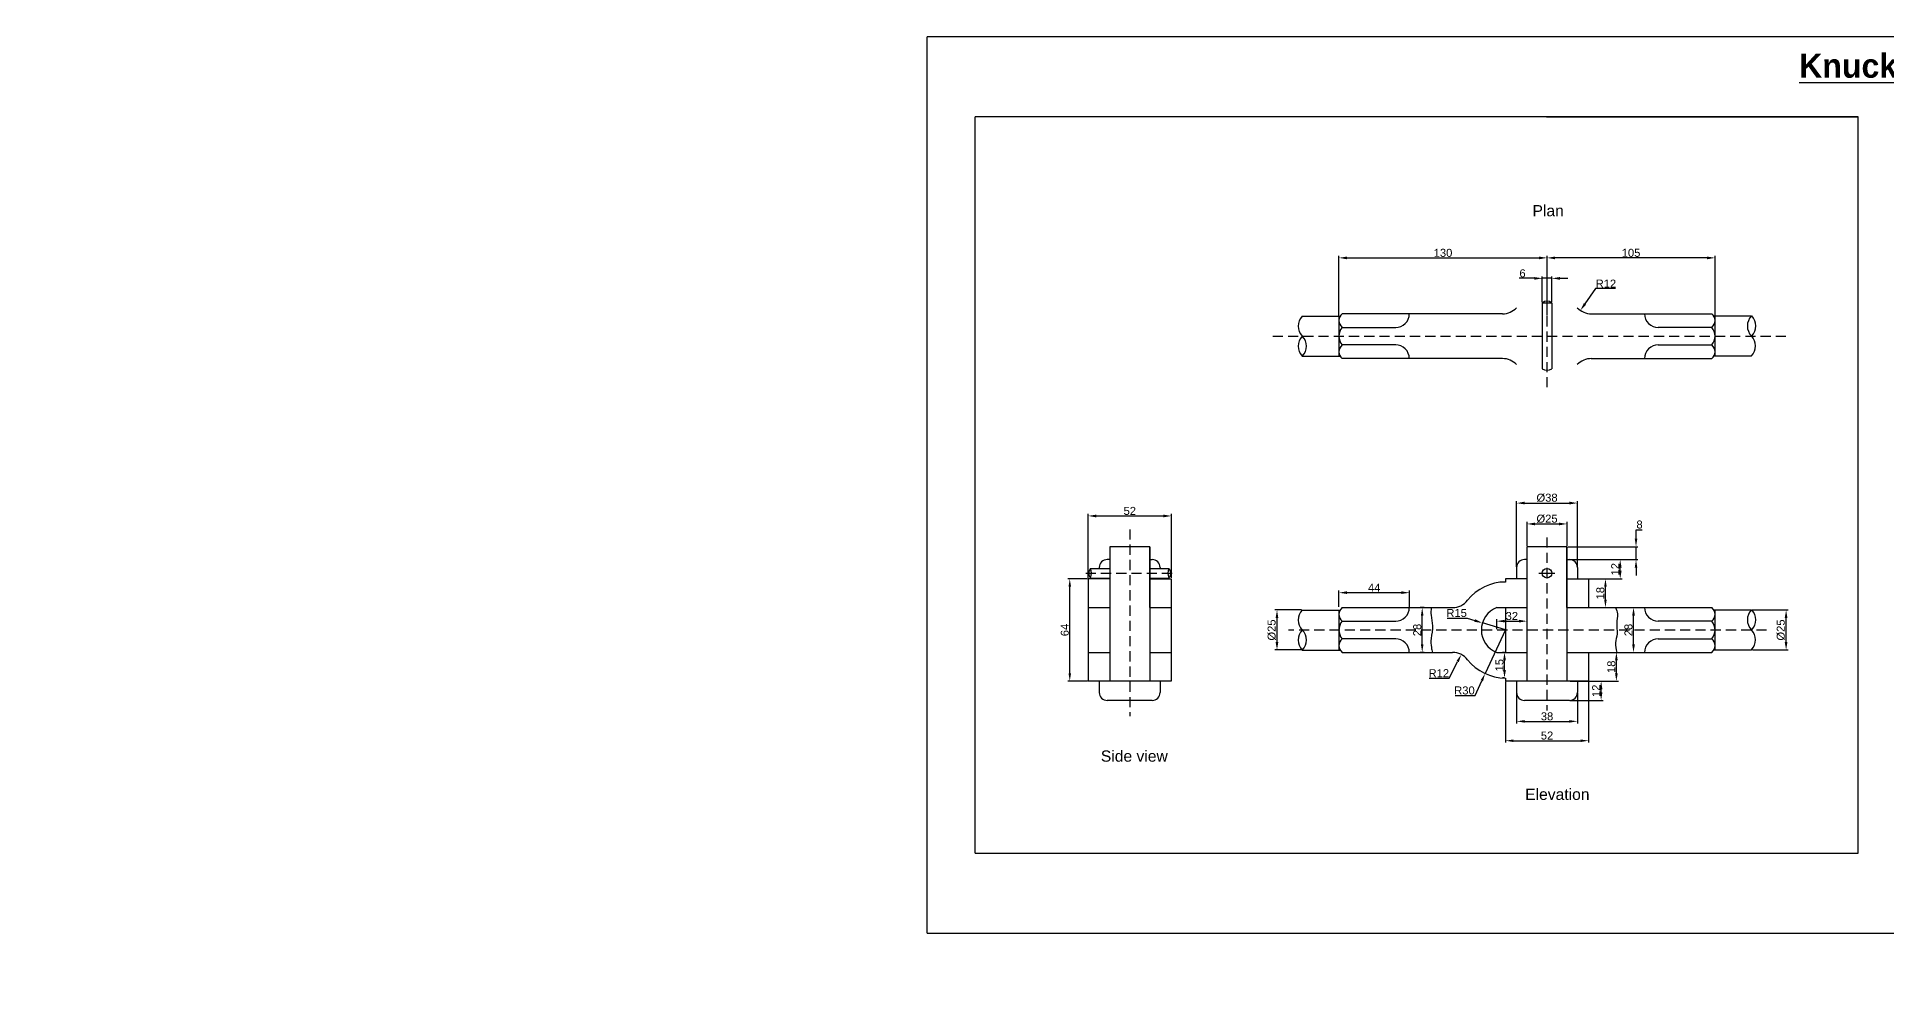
# Model space of a CAD drawing. Header units: millimetres. Extents: x -53746 to 3830, y -31722 to 14285.
# Drawn here: x 2030 to 3186, y 1193 to 1781 of the extents above; entities that cross this region are included whole.
import ezdxf

# ---------------------------------------------------------------- set-up
doc = ezdxf.new("R2010")
doc.units = ezdxf.units.MM
doc.linetypes.add('HIDDEN', pattern=[9.525, 6.35, -3.175])
for name, color, linetype in [('Boundary', 150, 'Continuous'), ('Dimensions', 100, 'Continuous'), ('Hidden', 200, 'HIDDEN'), ('Text', 10, 'Continuous')]:
    doc.layers.add(name, color=color, linetype=linetype)
doc.styles.get("Standard").update_dxf_attribs({"font": 'arial.ttf'})
doc.dimstyles.new('ISO-25', dxfattribs={"dimtxt": 5, "dimasz": 5, "dimexe": 1.25, "dimexo": 0.5, "dimgap": 0.6, "dimtad": 1, "dimtoh": 1, "dimtxsty": 'Standard', "dimcen": 2.5, "dimadec": 0, "dimazin": 0, "dimtfac": 1, "dimtmove": 0, "dimatfit": 3, "dimfxl": 5, "dimarcsym": 0})

# ---------------------------------------------------------------- blocks, each defined once
blk = doc.blocks.new('*D17')
at = {"layer": 'Defpoints', "color": 0, "transparency": 16777216}
for p in [(3665.7, 1424.3), (3665.7, 1424.3), (3641.4, 1410.3)]:
    blk.add_point(p, dxfattribs=at)
at = {"layer": 'Dimensions', "color": 0, "lineweight": -2, "transparency": 16777216}
for p, q in [((3645.8, 1412.8), (3661.4, 1421.8)), ((-19289.2, -11828.7), (-53721.5, -31708.2)), ((-19313.4, -11842.7), (-53745.7, -31722.2))]:
    blk.add_line(p, q, dxfattribs=at)
at = {"layer": 'Dimensions', "color": 0, "transparency": 16777216}
for points in [[(3661, 1422.5), (3661.8, 1421.1), (3665.7, 1424.3)], [(3645.4, 1413.5), (3646.2, 1412.1), (3641.4, 1410.3)]]:
    blk.add_solid(points, dxfattribs=at)
at = {"layer": 'Dimensions', "color": 0, "transparency": 16777216, "insert": (3652, 1420), "char_height": 5, "attachment_point": 5, "rotation": 30.0011}
blk.add_mtext('28', dxfattribs=at)
blk = doc.blocks.new('*D32')
at = {"layer": 'Defpoints', "color": 0, "transparency": 16777216}
for p in [(2976.9, 1630.5), (2970.9, 1615.1), (2976.9, 1615.1)]:
    blk.add_point(p, dxfattribs=at)
at = {"layer": 'Dimensions', "color": 0, "lineweight": -2, "transparency": 16777216}
for p, q in [((2965.9, 1630.5), (2956.4, 1630.5)), ((2970.9, 1615.6), (2970.9, 1631.7)), ((2976.9, 1630.5), (2970.9, 1630.5)), ((2976.9, 1615.6), (2976.9, 1631.7)), ((2981.9, 1630.5), (2986.9, 1630.5))]:
    blk.add_line(p, q, dxfattribs=at)
at = {"layer": 'Dimensions', "color": 0, "transparency": 16777216}
for points in [[(2965.9, 1631.3), (2965.9, 1629.6), (2970.9, 1630.5)], [(2981.9, 1631.3), (2981.9, 1629.6), (2976.9, 1630.5)]]:
    blk.add_solid(points, dxfattribs=at)
at = {"layer": 'Dimensions', "color": 0, "transparency": 16777216, "insert": (2958.6, 1633.6), "char_height": 5, "attachment_point": 5}
blk.add_mtext('6', dxfattribs=at)
blk = doc.blocks.new('*D33')
at = {"layer": 'Defpoints', "color": 0, "transparency": 16777216}
for p in [(2973.9, 1643.3), (2843.9, 1606.8), (2973.9, 1606.8)]:
    blk.add_point(p, dxfattribs=at)
at = {"layer": 'Dimensions', "color": 0, "lineweight": -2, "transparency": 16777216}
for p, q in [((2843.9, 1607.3), (2843.9, 1644.5)), ((2848.9, 1643.3), (2968.9, 1643.3)), ((2973.9, 1607.3), (2973.9, 1644.5))]:
    blk.add_line(p, q, dxfattribs=at)
at = {"layer": 'Dimensions', "color": 0, "transparency": 16777216}
for points in [[(2848.9, 1644.1), (2848.9, 1642.4), (2843.9, 1643.3)], [(2968.9, 1644.1), (2968.9, 1642.4), (2973.9, 1643.3)]]:
    blk.add_solid(points, dxfattribs=at)
at = {"layer": 'Dimensions', "color": 0, "transparency": 16777216, "insert": (2908.9, 1646.4), "char_height": 5, "attachment_point": 5}
blk.add_mtext('130', dxfattribs=at)
blk = doc.blocks.new('*D34')
at = {"layer": 'Defpoints', "color": 0, "transparency": 16777216}
for p in [(2973.9, 1643.3), (2973.9, 1606.8), (3078.9, 1606.8)]:
    blk.add_point(p, dxfattribs=at)
at = {"layer": 'Dimensions', "color": 0, "lineweight": -2, "transparency": 16777216}
for p, q in [((2973.9, 1607.3), (2973.9, 1644.5)), ((3073.9, 1643.3), (2978.9, 1643.3)), ((3078.9, 1607.3), (3078.9, 1644.5))]:
    blk.add_line(p, q, dxfattribs=at)
at = {"layer": 'Dimensions', "color": 0, "transparency": 16777216}
for points in [[(2978.9, 1644.1), (2978.9, 1642.4), (2973.9, 1643.3)], [(3073.9, 1644.1), (3073.9, 1642.4), (3078.9, 1643.3)]]:
    blk.add_solid(points, dxfattribs=at)
at = {"layer": 'Dimensions', "color": 0, "transparency": 16777216, "insert": (3026.4, 1646.4), "char_height": 5, "attachment_point": 5}
blk.add_mtext('105', dxfattribs=at)
blk = doc.blocks.new('*D35')
at = {"layer": 'Defpoints', "color": 0, "transparency": 16777216}
for p in [(3001.6, 1620.3), (2994.8, 1610.5)]:
    blk.add_point(p, dxfattribs=at)
at = {"layer": 'Dimensions', "color": 0, "lineweight": -2, "transparency": 16777216}
for p, q in [((3004.1, 1624.1), (2997.6, 1614.6)), ((3016.6, 1624.1), (3004.1, 1624.1))]:
    blk.add_line(p, q, dxfattribs=at)
at = {"layer": 'Dimensions', "color": 0, "transparency": 16777216}
blk.add_solid([(2996.9, 1615), (2998.3, 1614.1), (2994.8, 1610.5)], dxfattribs=at)
at = {"layer": 'Dimensions', "color": 0, "transparency": 16777216, "insert": (3010.7, 1627.2), "char_height": 5, "attachment_point": 5}
blk.add_mtext('R12', dxfattribs=at)
blk = doc.blocks.new('*D36')
at = {"layer": 'Defpoints', "color": 0, "transparency": 16777216}
for p in [(2986.4, 1477), (2961.4, 1462.7), (2986.4, 1462.7)]:
    blk.add_point(p, dxfattribs=at)
at = {"layer": 'Dimensions', "color": 0, "lineweight": -2, "transparency": 16777216}
for p, q in [((2961.4, 1463.2), (2961.4, 1478.2)), ((2966.4, 1477), (2981.4, 1477)), ((2986.4, 1463.2), (2986.4, 1478.2))]:
    blk.add_line(p, q, dxfattribs=at)
at = {"layer": 'Dimensions', "color": 0, "transparency": 16777216}
for points in [[(2966.4, 1477.8), (2966.4, 1476.1), (2961.4, 1477)], [(2981.4, 1477.8), (2981.4, 1476.1), (2986.4, 1477)]]:
    blk.add_solid(points, dxfattribs=at)
at = {"layer": 'Dimensions', "color": 0, "transparency": 16777216, "insert": (2973.9, 1480.2), "char_height": 5, "attachment_point": 5}
blk.add_mtext('%%C25', dxfattribs=at)
blk = doc.blocks.new('*D37')
at = {"layer": 'Defpoints', "color": 0, "transparency": 16777216}
for p in [(2992.9, 1490), (2954.9, 1449.7), (2992.9, 1449.7)]:
    blk.add_point(p, dxfattribs=at)
at = {"layer": 'Dimensions', "color": 0, "lineweight": -2, "transparency": 16777216}
for p, q in [((2954.9, 1450.2), (2954.9, 1491.3)), ((2992.9, 1450.2), (2992.9, 1491.3)), ((2959.9, 1490), (2987.9, 1490))]:
    blk.add_line(p, q, dxfattribs=at)
at = {"layer": 'Dimensions', "color": 0, "transparency": 16777216}
for points in [[(2959.9, 1490.9), (2959.9, 1489.2), (2954.9, 1490)], [(2987.9, 1490.9), (2987.9, 1489.2), (2992.9, 1490)]]:
    blk.add_solid(points, dxfattribs=at)
at = {"layer": 'Dimensions', "color": 0, "transparency": 16777216, "insert": (2973.9, 1493.3), "char_height": 5, "attachment_point": 5}
blk.add_mtext('%%C38', dxfattribs=at)
blk = doc.blocks.new('*D38')
at = {"layer": 'Defpoints', "color": 0, "transparency": 16777216}
for p in [(2986.4, 1462.7), (3029.5, 1462.7), (2986.4, 1454.7)]:
    blk.add_point(p, dxfattribs=at)
at = {"layer": 'Dimensions', "color": 0, "lineweight": -2, "transparency": 16777216}
for p, q in [((3029.5, 1467.7), (3029.5, 1473.4)), ((3029.5, 1473.4), (3033.4, 1473.4)), ((2986.9, 1462.7), (3030.7, 1462.7)), ((3029.5, 1454.7), (3029.5, 1462.7)), ((2986.9, 1454.7), (3030.7, 1454.7)), ((3029.5, 1449.7), (3029.5, 1444.7))]:
    blk.add_line(p, q, dxfattribs=at)
at = {"layer": 'Dimensions', "color": 0, "transparency": 16777216}
for points in [[(3028.7, 1467.7), (3030.3, 1467.7), (3029.5, 1462.7)], [(3028.7, 1449.7), (3030.3, 1449.7), (3029.5, 1454.7)]]:
    blk.add_solid(points, dxfattribs=at)
at = {"layer": 'Dimensions', "color": 0, "transparency": 16777216, "insert": (3031.7, 1476.6), "char_height": 5, "attachment_point": 5}
blk.add_mtext('8', dxfattribs=at)
blk = doc.blocks.new('*D39')
at = {"layer": 'Defpoints', "color": 0, "transparency": 16777216}
for p in [(2992.9, 1454.7), (3019.6, 1454.7), (2992.9, 1442.7)]:
    blk.add_point(p, dxfattribs=at)
at = {"layer": 'Dimensions', "color": 0, "lineweight": -2, "transparency": 16777216}
for p, q in [((2993.4, 1454.7), (3020.9, 1454.7)), ((3019.6, 1447.7), (3019.6, 1449.7)), ((2993.4, 1442.7), (3020.9, 1442.7))]:
    blk.add_line(p, q, dxfattribs=at)
at = {"layer": 'Dimensions', "color": 0, "transparency": 16777216}
for points in [[(3018.8, 1449.7), (3020.5, 1449.7), (3019.6, 1454.7)], [(3018.8, 1447.7), (3020.5, 1447.7), (3019.6, 1442.7)]]:
    blk.add_solid(points, dxfattribs=at)
at = {"layer": 'Dimensions', "color": 0, "transparency": 16777216, "insert": (3016.5, 1448.7), "char_height": 5, "attachment_point": 5, "rotation": 90}
blk.add_mtext('12', dxfattribs=at)
blk = doc.blocks.new('*D40')
at = {"layer": 'Defpoints', "color": 0, "transparency": 16777216}
for p in [(2999.9, 1442.7), (3010.4, 1442.7), (2999.9, 1424.7)]:
    blk.add_point(p, dxfattribs=at)
at = {"layer": 'Dimensions', "color": 0, "lineweight": -2, "transparency": 16777216}
for p, q in [((3000.4, 1442.7), (3011.6, 1442.7)), ((3010.4, 1429.7), (3010.4, 1437.7)), ((3000.4, 1424.7), (3011.6, 1424.7))]:
    blk.add_line(p, q, dxfattribs=at)
at = {"layer": 'Dimensions', "color": 0, "transparency": 16777216}
for points in [[(3009.6, 1437.7), (3011.2, 1437.7), (3010.4, 1442.7)], [(3009.6, 1429.7), (3011.2, 1429.7), (3010.4, 1424.7)]]:
    blk.add_solid(points, dxfattribs=at)
at = {"layer": 'Dimensions', "color": 0, "transparency": 16777216, "insert": (3007.2, 1433.7), "char_height": 5, "attachment_point": 5, "rotation": 90}
blk.add_mtext('18', dxfattribs=at)
blk = doc.blocks.new('*D41')
at = {"layer": 'Defpoints', "color": 0, "transparency": 16777216}
for p in [(2843.9, 1434), (2843.9, 1424.7), (2887.9, 1424.7)]:
    blk.add_point(p, dxfattribs=at)
at = {"layer": 'Dimensions', "color": 0, "lineweight": -2, "transparency": 16777216}
for p, q in [((2843.9, 1425.2), (2843.9, 1435.3)), ((2882.9, 1434), (2848.9, 1434)), ((2887.9, 1425.2), (2887.9, 1435.3))]:
    blk.add_line(p, q, dxfattribs=at)
at = {"layer": 'Dimensions', "color": 0, "transparency": 16777216}
for points in [[(2848.9, 1434.9), (2848.9, 1433.2), (2843.9, 1434)], [(2882.9, 1434.9), (2882.9, 1433.2), (2887.9, 1434)]]:
    blk.add_solid(points, dxfattribs=at)
at = {"layer": 'Dimensions', "color": 0, "transparency": 16777216, "insert": (2865.9, 1437.1), "char_height": 5, "attachment_point": 5}
blk.add_mtext('44', dxfattribs=at)
blk = doc.blocks.new('*D42')
at = {"layer": 'Defpoints', "color": 0, "transparency": 16777216}
for p in [(2805.2, 1423.2), (2821, 1423.2), (2821, 1398.2)]:
    blk.add_point(p, dxfattribs=at)
at = {"layer": 'Dimensions', "color": 0, "lineweight": -2, "transparency": 16777216}
for p, q in [((2820.5, 1423.2), (2803.9, 1423.2)), ((2805.2, 1403.2), (2805.2, 1418.2)), ((2820.5, 1398.2), (2803.9, 1398.2))]:
    blk.add_line(p, q, dxfattribs=at)
at = {"layer": 'Dimensions', "color": 0, "transparency": 16777216}
for points in [[(2804.3, 1418.2), (2806, 1418.2), (2805.2, 1423.2)], [(2804.3, 1403.2), (2806, 1403.2), (2805.2, 1398.2)]]:
    blk.add_solid(points, dxfattribs=at)
at = {"layer": 'Dimensions', "color": 0, "transparency": 16777216, "insert": (2801.9, 1410.7), "char_height": 5, "attachment_point": 5, "rotation": 90}
blk.add_mtext('%%C25', dxfattribs=at)
blk = doc.blocks.new('*D43')
at = {"layer": 'Defpoints', "color": 0, "transparency": 16777216}
for p in [(2895.9, 1424.7), (2897.7, 1424.7), (2897.7, 1396.7)]:
    blk.add_point(p, dxfattribs=at)
at = {"layer": 'Dimensions', "color": 0, "lineweight": -2, "transparency": 16777216}
for p, q in [((2897.2, 1424.7), (2894.7, 1424.7)), ((2895.9, 1401.7), (2895.9, 1419.7)), ((2897.2, 1396.7), (2894.7, 1396.7))]:
    blk.add_line(p, q, dxfattribs=at)
at = {"layer": 'Dimensions', "color": 0, "transparency": 16777216}
for points in [[(2895.1, 1419.7), (2896.7, 1419.7), (2895.9, 1424.7)], [(2895.1, 1401.7), (2896.7, 1401.7), (2895.9, 1396.7)]]:
    blk.add_solid(points, dxfattribs=at)
at = {"layer": 'Dimensions', "color": 0, "transparency": 16777216, "insert": (2892.8, 1410.7), "char_height": 5, "attachment_point": 5, "rotation": 90}
blk.add_mtext('28', dxfattribs=at)
blk = doc.blocks.new('*D44')
at = {"layer": 'Defpoints', "color": 0, "transparency": 16777216}
for p in [(3026.9, 1424.7), (3027.9, 1424.7), (3026.9, 1396.7)]:
    blk.add_point(p, dxfattribs=at)
at = {"layer": 'Dimensions', "color": 0, "lineweight": -2, "transparency": 16777216}
for p, q in [((3027.4, 1424.7), (3029.2, 1424.7)), ((3027.9, 1401.7), (3027.9, 1419.7)), ((3027.4, 1396.7), (3029.2, 1396.7))]:
    blk.add_line(p, q, dxfattribs=at)
at = {"layer": 'Dimensions', "color": 0, "transparency": 16777216}
for points in [[(3027.1, 1419.7), (3028.8, 1419.7), (3027.9, 1424.7)], [(3027.1, 1401.7), (3028.8, 1401.7), (3027.9, 1396.7)]]:
    blk.add_solid(points, dxfattribs=at)
at = {"layer": 'Dimensions', "color": 0, "transparency": 16777216, "insert": (3024.8, 1410.7), "char_height": 5, "attachment_point": 5, "rotation": 90}
blk.add_mtext('28', dxfattribs=at)
blk = doc.blocks.new('*D45')
at = {"layer": 'Defpoints', "color": 0, "transparency": 16777216}
for p in [(3101.5, 1423.2), (3123.3, 1423.2), (3101.7, 1398.2)]:
    blk.add_point(p, dxfattribs=at)
at = {"layer": 'Dimensions', "color": 0, "lineweight": -2, "transparency": 16777216}
for p, q in [((3102, 1423.2), (3124.5, 1423.2)), ((3123.3, 1403.2), (3123.3, 1418.2)), ((3102.2, 1398.2), (3124.5, 1398.2))]:
    blk.add_line(p, q, dxfattribs=at)
at = {"layer": 'Dimensions', "color": 0, "transparency": 16777216}
for points in [[(3122.4, 1418.2), (3124.1, 1418.2), (3123.3, 1423.2)], [(3122.4, 1403.2), (3124.1, 1403.2), (3123.3, 1398.2)]]:
    blk.add_solid(points, dxfattribs=at)
at = {"layer": 'Dimensions', "color": 0, "transparency": 16777216, "insert": (3120, 1410.7), "char_height": 5, "attachment_point": 5, "rotation": 90}
blk.add_mtext('%%C25', dxfattribs=at)
blk = doc.blocks.new('*D46')
at = {"layer": 'Defpoints', "color": 0, "transparency": 16777216}
for p in [(2933.5, 1415.1), (2947.9, 1410.7)]:
    blk.add_point(p, dxfattribs=at)
at = {"layer": 'Dimensions', "color": 0, "lineweight": -2, "transparency": 16777216}
for p, q in [((2911.4, 1418.1), (2924, 1418.1)), ((2924, 1418.1), (2928.8, 1416.6)), ((2947.9, 1410.7), (2933.5, 1415.1))]:
    blk.add_line(p, q, dxfattribs=at)
at = {"layer": 'Dimensions', "color": 0, "transparency": 16777216}
blk.add_solid([(2929, 1417.4), (2928.5, 1415.8), (2933.5, 1415.1)], dxfattribs=at)
at = {"layer": 'Dimensions', "color": 0, "transparency": 16777216, "insert": (2917.4, 1421.3), "char_height": 5, "attachment_point": 5}
blk.add_mtext('R15', dxfattribs=at)
blk = doc.blocks.new('*D48')
at = {"layer": 'Defpoints', "color": 0, "transparency": 16777216}
for p in [(2947.9, 1410.7), (2935.2, 1383.5)]:
    blk.add_point(p, dxfattribs=at)
at = {"layer": 'Dimensions', "color": 0, "lineweight": -2, "transparency": 16777216}
for p, q in [((2947.9, 1410.7), (2935.2, 1383.5)), ((2928.9, 1369.8), (2933.1, 1378.9)), ((2916.4, 1369.8), (2928.9, 1369.8))]:
    blk.add_line(p, q, dxfattribs=at)
at = {"layer": 'Dimensions', "color": 0, "transparency": 16777216}
blk.add_solid([(2932.4, 1379.3), (2933.9, 1378.6), (2935.2, 1383.5)], dxfattribs=at)
at = {"layer": 'Dimensions', "color": 0, "transparency": 16777216, "insert": (2922.3, 1372.9), "char_height": 5, "attachment_point": 5}
blk.add_mtext('R30', dxfattribs=at)
blk = doc.blocks.new('*D49')
at = {"layer": 'Defpoints', "color": 0, "transparency": 16777216}
for p in [(2920.3, 1395.4), (2914.9, 1384.7)]:
    blk.add_point(p, dxfattribs=at)
at = {"layer": 'Dimensions', "color": 0, "lineweight": -2, "transparency": 16777216}
for p, q in [((2912.8, 1380.6), (2918, 1390.9)), ((2900.3, 1380.6), (2912.8, 1380.6))]:
    blk.add_line(p, q, dxfattribs=at)
at = {"layer": 'Dimensions', "color": 0, "transparency": 16777216}
blk.add_solid([(2917.3, 1391.3), (2918.8, 1390.6), (2920.3, 1395.4)], dxfattribs=at)
at = {"layer": 'Dimensions', "color": 0, "transparency": 16777216, "insert": (2906.3, 1383.7), "char_height": 5, "attachment_point": 5}
blk.add_mtext('R12', dxfattribs=at)
blk = doc.blocks.new('*D50')
at = {"layer": 'Defpoints', "color": 0, "transparency": 16777216}
for p in [(2947.3, 1396.7), (2947.9, 1396.7), (2947.9, 1380.7)]:
    blk.add_point(p, dxfattribs=at)
at = {"layer": 'Dimensions', "color": 0, "lineweight": -2, "transparency": 16777216}
for p, q in [((2947.4, 1396.7), (2946.1, 1396.7)), ((2947.3, 1385.7), (2947.3, 1391.7)), ((2947.4, 1380.7), (2946.1, 1380.7))]:
    blk.add_line(p, q, dxfattribs=at)
at = {"layer": 'Dimensions', "color": 0, "transparency": 16777216}
for points in [[(2946.5, 1391.7), (2948.2, 1391.7), (2947.3, 1396.7)], [(2946.5, 1385.7), (2948.2, 1385.7), (2947.3, 1380.7)]]:
    blk.add_solid(points, dxfattribs=at)
at = {"layer": 'Dimensions', "color": 0, "transparency": 16777216, "insert": (2944.2, 1388.7), "char_height": 5, "attachment_point": 5, "rotation": 90}
blk.add_mtext('15', dxfattribs=at)
blk = doc.blocks.new('*D52')
at = {"layer": 'Defpoints', "color": 0, "transparency": 16777216}
for p in [(2942.5, 1410.7), (2961.4, 1416.2), (2961.4, 1410.7)]:
    blk.add_point(p, dxfattribs=at)
at = {"layer": 'Dimensions', "color": 0, "lineweight": -2, "transparency": 16777216}
for p, q in [((2942.5, 1411.2), (2942.5, 1417.5)), ((2947.5, 1416.2), (2956.4, 1416.2)), ((2961.4, 1411.2), (2961.4, 1417.5))]:
    blk.add_line(p, q, dxfattribs=at)
at = {"layer": 'Dimensions', "color": 0, "transparency": 16777216}
for points in [[(2947.5, 1417.1), (2947.5, 1415.4), (2942.5, 1416.2)], [(2956.4, 1417.1), (2956.4, 1415.4), (2961.4, 1416.2)]]:
    blk.add_solid(points, dxfattribs=at)
at = {"layer": 'Dimensions', "color": 0, "transparency": 16777216, "insert": (2951.9, 1419.4), "char_height": 5, "attachment_point": 5}
blk.add_mtext('32', dxfattribs=at)
blk = doc.blocks.new('*D53')
at = {"layer": 'Defpoints', "color": 0, "transparency": 16777216}
for p in [(2954.9, 1371.7), (2992.9, 1371.7), (2992.9, 1353.6)]:
    blk.add_point(p, dxfattribs=at)
at = {"layer": 'Dimensions', "color": 0, "lineweight": -2, "transparency": 16777216}
for p, q in [((2954.9, 1371.2), (2954.9, 1352.3)), ((2992.9, 1371.2), (2992.9, 1352.3)), ((2959.9, 1353.6), (2987.9, 1353.6))]:
    blk.add_line(p, q, dxfattribs=at)
at = {"layer": 'Dimensions', "color": 0, "transparency": 16777216}
for points in [[(2959.9, 1354.4), (2959.9, 1352.8), (2954.9, 1353.6)], [(2987.9, 1354.4), (2987.9, 1352.8), (2992.9, 1353.6)]]:
    blk.add_solid(points, dxfattribs=at)
at = {"layer": 'Dimensions', "color": 0, "transparency": 16777216, "insert": (2973.9, 1356.7), "char_height": 5, "attachment_point": 5}
blk.add_mtext('38', dxfattribs=at)
blk = doc.blocks.new('*D54')
at = {"layer": 'Defpoints', "color": 0, "transparency": 16777216}
for p in [(2947.9, 1378.7), (2999.9, 1378.7), (2999.9, 1341.5)]:
    blk.add_point(p, dxfattribs=at)
at = {"layer": 'Dimensions', "color": 0, "lineweight": -2, "transparency": 16777216}
for p, q in [((2947.9, 1378.2), (2947.9, 1340.3)), ((2999.9, 1378.2), (2999.9, 1340.3)), ((2952.9, 1341.5), (2994.9, 1341.5))]:
    blk.add_line(p, q, dxfattribs=at)
at = {"layer": 'Dimensions', "color": 0, "transparency": 16777216}
for points in [[(2952.9, 1342.3), (2952.9, 1340.7), (2947.9, 1341.5)], [(2994.9, 1342.3), (2994.9, 1340.7), (2999.9, 1341.5)]]:
    blk.add_solid(points, dxfattribs=at)
at = {"layer": 'Dimensions', "color": 0, "transparency": 16777216, "insert": (2973.9, 1344.7), "char_height": 5, "attachment_point": 5}
blk.add_mtext('52', dxfattribs=at)
blk = doc.blocks.new('*D55')
at = {"layer": 'Defpoints', "color": 0, "transparency": 16777216}
for p in [(2987.9, 1378.7), (3007.7, 1378.7), (2987.9, 1366.7)]:
    blk.add_point(p, dxfattribs=at)
at = {"layer": 'Dimensions', "color": 0, "lineweight": -2, "transparency": 16777216}
for p, q in [((2988.4, 1378.7), (3009, 1378.7)), ((2988.4, 1366.7), (3009, 1366.7)), ((3007.7, 1371.7), (3007.7, 1373.7))]:
    blk.add_line(p, q, dxfattribs=at)
at = {"layer": 'Dimensions', "color": 0, "transparency": 16777216}
for points in [[(3006.9, 1373.7), (3008.5, 1373.7), (3007.7, 1378.7)], [(3006.9, 1371.7), (3008.5, 1371.7), (3007.7, 1366.7)]]:
    blk.add_solid(points, dxfattribs=at)
at = {"layer": 'Dimensions', "color": 0, "transparency": 16777216, "insert": (3004.6, 1372.7), "char_height": 5, "attachment_point": 5, "rotation": 90}
blk.add_mtext('12', dxfattribs=at)
blk = doc.blocks.new('*D56')
at = {"layer": 'Defpoints', "color": 0, "transparency": 16777216}
for p in [(2999.9, 1396.7), (3017.2, 1396.7), (2999.9, 1378.7)]:
    blk.add_point(p, dxfattribs=at)
at = {"layer": 'Dimensions', "color": 0, "lineweight": -2, "transparency": 16777216}
for p, q in [((3000.4, 1396.7), (3018.5, 1396.7)), ((3017.2, 1383.7), (3017.2, 1391.7)), ((3000.4, 1378.7), (3018.5, 1378.7))]:
    blk.add_line(p, q, dxfattribs=at)
at = {"layer": 'Dimensions', "color": 0, "transparency": 16777216}
for points in [[(3016.4, 1391.7), (3018.1, 1391.7), (3017.2, 1396.7)], [(3016.4, 1383.7), (3018.1, 1383.7), (3017.2, 1378.7)]]:
    blk.add_solid(points, dxfattribs=at)
at = {"layer": 'Dimensions', "color": 0, "transparency": 16777216, "insert": (3014.1, 1387.7), "char_height": 5, "attachment_point": 5, "rotation": 90}
blk.add_mtext('18', dxfattribs=at)
blk = doc.blocks.new('*D57')
at = {"layer": 'Defpoints', "color": 0, "transparency": 16777216}
for p in [(2739.2, 1482), (2687.2, 1442.7), (2739.2, 1442.7)]:
    blk.add_point(p, dxfattribs=at)
at = {"layer": 'Dimensions', "color": 0, "lineweight": -2, "transparency": 16777216}
for p, q in [((2687.2, 1443.2), (2687.2, 1483.2)), ((2692.2, 1482), (2734.2, 1482)), ((2739.2, 1443.2), (2739.2, 1483.2))]:
    blk.add_line(p, q, dxfattribs=at)
at = {"layer": 'Dimensions', "color": 0, "transparency": 16777216}
for points in [[(2692.2, 1482.8), (2692.2, 1481.1), (2687.2, 1482)], [(2734.2, 1482.8), (2734.2, 1481.1), (2739.2, 1482)]]:
    blk.add_solid(points, dxfattribs=at)
at = {"layer": 'Dimensions', "color": 0, "transparency": 16777216, "insert": (2713.2, 1485.1), "char_height": 5, "attachment_point": 5}
blk.add_mtext('52', dxfattribs=at)
blk = doc.blocks.new('*D58')
at = {"layer": 'Defpoints', "color": 0, "transparency": 16777216}
for p in [(2675.7, 1442.7), (2687.2, 1442.7), (2687.2, 1378.7)]:
    blk.add_point(p, dxfattribs=at)
at = {"layer": 'Dimensions', "color": 0, "lineweight": -2, "transparency": 16777216}
for p, q in [((2686.7, 1442.7), (2674.5, 1442.7)), ((2675.7, 1383.7), (2675.7, 1437.7)), ((2686.7, 1378.7), (2674.5, 1378.7))]:
    blk.add_line(p, q, dxfattribs=at)
at = {"layer": 'Dimensions', "color": 0, "transparency": 16777216}
for points in [[(2674.9, 1437.7), (2676.5, 1437.7), (2675.7, 1442.7)], [(2674.9, 1383.7), (2676.5, 1383.7), (2675.7, 1378.7)]]:
    blk.add_solid(points, dxfattribs=at)
at = {"layer": 'Dimensions', "color": 0, "transparency": 16777216, "insert": (2672.6, 1410.7), "char_height": 5, "attachment_point": 5, "rotation": 90}
blk.add_mtext('64', dxfattribs=at)

msp = doc.modelspace()

# ---------------------------------------------------------------- linework, layer by layer
for p, q in [((2586.5, 1221.313), (2586.5, 1781.339)), ((3829.65, 1781.339), (2586.5, 1781.339)), ((2616.5, 1271.313), (2616.5, 1731.339)), ((3168.318, 1731.339), (2616.5, 1731.339)), ((2973.575, 1731.339), (3168.318, 1731.339)), ((3168.318, 1271.313), (3168.318, 1731.339)), ((2616.5, 1271.313), (3168.318, 1271.313)), ((2586.5, 1221.313), (3829.65, 1221.313))]:
    msp.add_line(p, q)
at = {"layer": 'Boundary'}
for p, q in [((2821.004, 1606.843), (2844.574, 1606.843)), ((2843.856, 1606.843), (2843.856, 1581.843)), ((2946.143, 1608.343), (2845.796, 1608.343)), ((2970.856, 1615.076), (2970.856, 1574.029)), ((2976.856, 1615.076), (2970.856, 1615.076)), ((2976.856, 1615.076), (2976.856, 1574.029)), ((3001.569, 1608.343), (3076.916, 1608.343)), ((3101.708, 1606.843), (3078.138, 1606.843)), ((3078.856, 1581.843), (3078.856, 1606.843)), ((2845.796, 1599.843), (2879.449, 1599.843)), ((3076.916, 1599.843), (3043.263, 1599.843)), ((2879.449, 1588.843), (2845.796, 1588.843)), ((3043.263, 1588.843), (3076.916, 1588.843)), ((2821.004, 1581.843), (2844.574, 1581.843)), ((2946.143, 1580.343), (2845.796, 1580.343)), ((3001.569, 1580.343), (3076.916, 1580.343)), ((3101.708, 1581.843), (3078.138, 1581.843)), ((2700.65, 1462.696), (2700.65, 1378.696)), ((2725.65, 1462.696), (2700.65, 1462.696)), ((2725.65, 1462.696), (2725.65, 1378.696)), ((2725.65, 1454.696), (2725.65, 1462.696)), ((2961.356, 1462.696), (2961.356, 1378.696)), ((2986.356, 1462.696), (2961.356, 1462.696)), ((2986.356, 1462.696), (2986.356, 1378.696)), ((2986.356, 1454.696), (2986.356, 1462.696)), ((2688.601, 1449.196), (2700.65, 1449.196)), ((2694.15, 1449.696), (2694.15, 1449.196)), ((2700.65, 1454.696), (2699.15, 1454.696)), ((2725.65, 1442.696), (2725.65, 1454.696)), ((2725.65, 1454.696), (2727.15, 1454.696)), ((2725.65, 1449.196), (2737.7, 1449.196)), ((2732.15, 1449.696), (2732.15, 1449.196)), ((2954.856, 1449.696), (2954.856, 1442.696)), ((2961.356, 1454.696), (2959.856, 1454.696)), ((2968.856, 1446.196), (2978.856, 1446.196)), ((2986.356, 1442.696), (2986.356, 1454.696)), ((2986.356, 1454.696), (2987.856, 1454.696)), ((2992.856, 1449.696), (2992.856, 1442.696)), ((2687.15, 1442.696), (2687.15, 1440.696)), ((2687.15, 1442.696), (2687.15, 1378.696)), ((2700.65, 1442.696), (2687.15, 1442.696)), ((2688.601, 1443.196), (2700.65, 1443.196)), ((2694.15, 1443.196), (2694.15, 1442.696)), ((2725.65, 1443.196), (2737.7, 1443.196)), ((2725.65, 1424.696), (2725.65, 1442.696)), ((2725.65, 1442.696), (2739.15, 1442.696)), ((2732.15, 1443.196), (2732.15, 1442.696)), ((2739.15, 1442.696), (2739.15, 1378.696)), ((2947.856, 1442.696), (2947.856, 1440.696)), ((2961.356, 1442.696), (2947.856, 1442.696)), ((2986.356, 1424.696), (2986.356, 1442.696)), ((2986.356, 1442.696), (2999.856, 1442.696)), ((2999.856, 1442.696), (2999.856, 1424.696)), ((2687.15, 1424.696), (2700.65, 1424.696)), ((2725.65, 1424.696), (2739.15, 1424.696)), ((2821.004, 1423.196), (2844.574, 1423.196)), ((2843.856, 1423.196), (2843.856, 1398.196)), ((2845.796, 1424.696), (2914.871, 1424.696)), ((2942.471, 1424.696), (2961.356, 1424.696)), ((2947.856, 1424.696), (2947.856, 1396.696)), ((2986.356, 1424.696), (3076.916, 1424.696)), ((3101.708, 1423.196), (3078.138, 1423.196)), ((3078.856, 1398.196), (3078.856, 1423.196)), ((2845.796, 1416.196), (2879.449, 1416.196)), ((3076.916, 1416.196), (3043.263, 1416.196)), ((2879.449, 1405.196), (2845.796, 1405.196)), ((3043.263, 1405.196), (3076.916, 1405.196)), ((2687.15, 1396.696), (2700.65, 1396.696)), ((2725.65, 1396.696), (2739.15, 1396.696)), ((2739.15, 1396.696), (2739.15, 1378.696)), ((2739.15, 1396.696), (2739.15, 1378.696)), ((2821.004, 1398.196), (2844.574, 1398.196)), ((2845.796, 1396.696), (2914.871, 1396.696)), ((2942.471, 1396.696), (2961.356, 1396.696)), ((2986.356, 1396.696), (3076.916, 1396.696)), ((2999.856, 1396.696), (2999.856, 1378.696)), ((2999.856, 1396.696), (2999.856, 1378.696)), ((3101.708, 1398.196), (3078.138, 1398.196)), ((2687.15, 1380.696), (2687.15, 1378.696)), ((2739.15, 1378.696), (2687.15, 1378.696)), ((2694.15, 1378.696), (2694.15, 1371.696)), ((2732.15, 1378.696), (2732.15, 1371.696)), ((2947.856, 1380.696), (2947.856, 1378.696)), ((2999.856, 1378.696), (2947.856, 1378.696)), ((2954.856, 1378.696), (2954.856, 1371.696)), ((2992.856, 1378.696), (2992.856, 1371.696)), ((2727.15, 1366.696), (2699.15, 1366.696)), ((2987.856, 1366.696), (2959.856, 1366.696))]:
    msp.add_line(p, q, dxfattribs=at)
msp.add_circle((2973.856, 1446.196), 3, dxfattribs=at)
for centre, radius, start, end in [((2827.475, 1600.593), 8.997, 135.996851, 224.003149), ((2849.482, 1604.093), 5.626, 130.936005, 229.063995), ((2879.356, 1608.343), 8.501, 269.368955, 0), ((2946.143, 1620.343), 12, 270, 316.826449), ((2973.856, 1611.794), 4.447, 47.576072, 132.423928), ((3001.569, 1620.343), 12, 223.173551, 270), ((3043.357, 1608.343), 8.501, 180, 270.631045), ((3073.23, 1604.093), 5.626, 310.936005, 49.063995), ((3108.07, 1600.708), 8.997, 135.996851, 224.003149), ((3095.346, 1600.708), 8.997, 315.996851, 44.003149), ((2852.623, 1594.343), 8.767, 141.147218, 218.852782), ((3070.089, 1594.343), 8.767, 321.147218, 38.852782), ((2827.475, 1588.093), 8.997, 135.996851, 224.003149), ((2814.532, 1588.093), 8.997, 315.996851, 44.003149), ((2849.482, 1584.593), 5.626, 130.936005, 229.063995), ((2879.356, 1580.343), 8.501, 0, 90.631045), ((3043.357, 1580.343), 8.501, 89.368955, 180), ((3073.23, 1584.593), 5.626, 310.936005, 49.063995), ((3095.127, 1588.208), 8.997, 315.996851, 44.003149), ((2946.143, 1568.343), 12, 43.173551, 90), ((2973.856, 1578.277), 5.201, 234.770642, 305.229358), ((3001.569, 1568.343), 12, 90, 136.826449), ((2692.09, 1446.196), 4.601, 139.308597, 220.691403), ((2682.828, 1446.196), 6.506, 332.541885, 27.458115), ((2699.15, 1449.696), 5, 90, 180), ((2727.15, 1449.696), 5, 0, 90), ((2743.473, 1446.196), 6.506, 152.541885, 207.458115), ((2734.211, 1446.196), 4.601, 319.308597, 40.691403), ((2959.856, 1449.696), 5, 90, 180), ((2987.856, 1449.696), 5, 0, 90), ((2947.856, 1410.696), 30, 90, 141.75338), ((2827.475, 1416.946), 8.997, 135.996851, 224.003149), ((2849.482, 1420.446), 5.626, 130.936005, 229.063995), ((2879.356, 1424.696), 8.501, 269.368955, 0), ((2914.871, 1436.696), 12, 270, 321.75338), ((2947.856, 1410.696), 15, 111.03947, 248.96053), ((3043.357, 1424.696), 8.501, 180, 270.631045), ((3073.23, 1420.446), 5.626, 310.936005, 49.063995), ((3108.07, 1417.061), 8.997, 135.996851, 224.003149), ((3095.346, 1417.061), 8.997, 315.996851, 44.003149), ((2827.475, 1404.446), 8.997, 135.996851, 224.003149), ((2814.532, 1404.446), 8.997, 315.996851, 44.003149), ((2852.623, 1410.696), 8.767, 141.147218, 218.852782), ((3070.089, 1410.696), 8.767, 321.147218, 38.852782), ((3095.127, 1404.561), 8.997, 315.996851, 44.003149), ((2849.482, 1400.946), 5.626, 130.936005, 229.063995), ((2879.356, 1396.696), 8.501, 0, 90.631045), ((3043.357, 1396.696), 8.501, 89.368955, 180), ((3073.23, 1400.946), 5.626, 310.936005, 49.063995), ((2914.871, 1384.696), 12, 38.24662, 90), ((2947.856, 1410.696), 30, 218.24662, 270), ((2699.15, 1371.696), 5, 180, 270), ((2727.15, 1371.696), 5, 270, 0), ((2959.856, 1371.696), 5, 180, 270), ((2987.856, 1371.696), 5, 270, 0)]:
    msp.add_arc(centre, radius, start, end, dxfattribs=at)
for points in [[(2901.499, 1424.696), (2901.41, 1419.904), (2902.358, 1413.399), (2901.5, 1405.409), (2901.642, 1399.722), (2902.314, 1396.696)], [(3016.639, 1424.696), (3017.891, 1420.752), (3017.426, 1414.906), (3017.624, 1408.198), (3016.723, 1402.73), (3017.416, 1396.696)]]:
    msp.add_spline(points, degree=3, dxfattribs=at)
at = {"layer": 'Hidden'}
for p, q in [((2973.856, 1625.806), (2973.856, 1562.397)), ((2802.529, 1594.343), (3123.743, 1594.343)), ((2713.15, 1473.593), (2713.15, 1356.905)), ((2973.856, 1468.514), (2973.856, 1360.302)), ((2685.65, 1446.196), (2740.65, 1446.196)), ((3111.053, 1410.696), (2812.307, 1410.696))]:
    msp.add_line(p, q, dxfattribs=at)

# ---------------------------------------------------------------- texts
at = {"layer": 'Text'}
for s, p in [('Plan', (2964.82, 1669.269)), ('Side view', (2695.113, 1328.393)), ('Elevation', (2960.226, 1304.514))]:
    msp.add_text(s, height=7, dxfattribs=at).set_placement(p)
at = {"layer": 'Text', "insert": (3131.393, 1770.877), "char_height": 15, "attachment_point": 1}
msp.add_mtext_dynamic_manual_height_columns('{\\fCentaur|b1|i0|c0|p18;\\LKnuckle Joint}', width=415.52132, gutter_width=35, heights=[0], dxfattribs=at)

# ---------------------------------------------------------------- dimensions: what is measured, and where the dimension line sits
at = {"layer": 'Dimensions'}
for base, p1, p2, picture, middle in [((2973.856, 1643.27), (2843.856, 1606.843), (2973.856, 1606.843), '*D33', (2908.856, 1646.425)), ((2973.856, 1643.27), (3078.856, 1606.843), (2973.856, 1606.843), '*D34', (3026.356, 1646.423)), ((2843.856, 1434.047), (2887.856, 1424.696), (2843.856, 1424.696), '*D41', (2865.856, 1437.147)), ((2999.856, 1341.512), (2947.856, 1378.696), (2999.856, 1378.696), '*D54', (2973.856, 1344.665)), ((2992.856, 1353.585), (2954.856, 1371.696), (2992.856, 1371.696), '*D53', (2973.856, 1356.739))]:
    dim = msp.add_linear_dim(base=base, p1=p1, p2=p2, dimstyle='ISO-25', dxfattribs=at)
    dim.commit()
    dim.dimension.update_dxf_attribs({"geometry": picture, "text_midpoint": middle})
for base, p1, p2, picture, middle in [((2976.856, 1630.479), (2970.856, 1615.076), (2976.856, 1615.076), '*D32', (2958.605, 1630.479)), ((2739.15, 1481.98), (2687.15, 1442.696), (2739.15, 1442.696), '*D57', (2713.15, 1481.98))]:
    dim = msp.add_linear_dim(base=base, p1=p1, p2=p2, dimstyle='ISO-25', dxfattribs=at)
    dim.commit()
    dim.dimension.update_dxf_attribs({"geometry": picture, "text_midpoint": middle, "dimtype": 160})
for center, mpoint, picture, middle in [((3001.569, 1620.343), (2994.775, 1610.451), '*D35', (3010.692, 1624.092)), ((2914.871, 1384.696), (2920.285, 1395.405), '*D49', (2906.271, 1380.637))]:
    dim = msp.add_radius_dim(center=center, mpoint=mpoint, dimstyle='ISO-25', dxfattribs=at)
    dim.commit()
    dim.dimension.update_dxf_attribs({"geometry": picture, "text_midpoint": middle, "dimtype": 164})
for base, p1, p2, text, picture, middle in [((2992.856, 1490.028), (2954.856, 1449.696), (2992.856, 1449.696), '%%C<>', '*D37', (2973.856, 1493.32)), ((2986.356, 1476.956), (2961.356, 1462.696), (2986.356, 1462.696), '%%C<>', '*D36', (2973.856, 1480.249)), ((2961.356, 1416.231), (2942.471, 1410.696), (2961.356, 1410.696), '32', '*D52', (2951.913, 1419.385))]:
    dim = msp.add_linear_dim(base=base, p1=p1, p2=p2, text=text, dimstyle='ISO-25', dxfattribs=at)
    dim.commit()
    dim.dimension.update_dxf_attribs({"geometry": picture, "text_midpoint": middle})
dim = msp.add_linear_dim(base=(3029.496, 1462.696), p1=(2986.356, 1454.696), p2=(2986.356, 1462.696), angle=90, dimstyle='ISO-25', dxfattribs=at)
dim.commit()
dim.dimension.update_dxf_attribs({"geometry": '*D38', "text_midpoint": (3031.743, 1473.443), "dimtype": 160})
for base, p1, p2, picture, middle in [((3019.634, 1454.696), (2992.856, 1442.696), (2992.856, 1454.696), '*D39', (3016.524, 1448.696)), ((2675.713, 1442.696), (2687.15, 1378.696), (2687.15, 1442.696), '*D58', (2672.56, 1410.696)), ((3010.388, 1442.696), (2999.856, 1424.696), (2999.856, 1442.696), '*D40', (3007.235, 1433.696)), ((2895.903, 1424.696), (2897.723, 1396.696), (2897.723, 1424.696), '*D43', (2892.75, 1410.696)), ((3027.921, 1424.696), (3026.873, 1396.696), (3026.873, 1424.696), '*D44', (3024.768, 1410.696)), ((3017.227, 1396.696), (2999.856, 1378.696), (2999.856, 1396.696), '*D56', (3014.074, 1387.696)), ((3007.705, 1378.696), (2987.856, 1366.696), (2987.856, 1378.696), '*D55', (3004.595, 1372.696))]:
    dim = msp.add_linear_dim(base=base, p1=p1, p2=p2, angle=90, dimstyle='ISO-25', dxfattribs=at)
    dim.commit()
    dim.dimension.update_dxf_attribs({"geometry": picture, "text_midpoint": middle})
dim = msp.add_aligned_dim(p1=(3641.449, 1410.288), p2=(3665.697, 1424.288), distance=0, dimstyle='ISO-25', dxfattribs=at)
dim.commit()
dim.dimension.update_dxf_attribs({"geometry": '*D17', "text_midpoint": (3651.997, 1420.018)})
for base, p1, p2, text, picture, middle in [((2805.176, 1423.196), (2821.004, 1398.196), (2821.004, 1423.196), '%%C<>', '*D42', (2801.884, 1410.696)), ((3123.267, 1423.196), (3101.708, 1398.196), (3101.489, 1423.196), '%%C<>', '*D45', (3119.974, 1410.696)), ((2947.347, 1396.696), (2947.856, 1380.696), (2947.856, 1396.696), '15', '*D50', (2944.194, 1388.696))]:
    dim = msp.add_linear_dim(base=base, p1=p1, p2=p2, angle=90, text=text, dimstyle='ISO-25', dxfattribs=at)
    dim.commit()
    dim.dimension.update_dxf_attribs({"geometry": picture, "text_midpoint": middle})
for mpoint, picture, middle in [((2933.529, 1415.138), '*D46', (2917.385, 1421.252)), ((2935.249, 1383.473), '*D48', (2922.335, 1372.918))]:
    dim = msp.add_radius_dim(center=(2947.856, 1410.696), mpoint=mpoint, dimstyle='ISO-25', dxfattribs=at)
    dim.commit()
    dim.dimension.update_dxf_attribs({"geometry": picture, "text_midpoint": middle})

doc.saveas('drawing.dxf')
